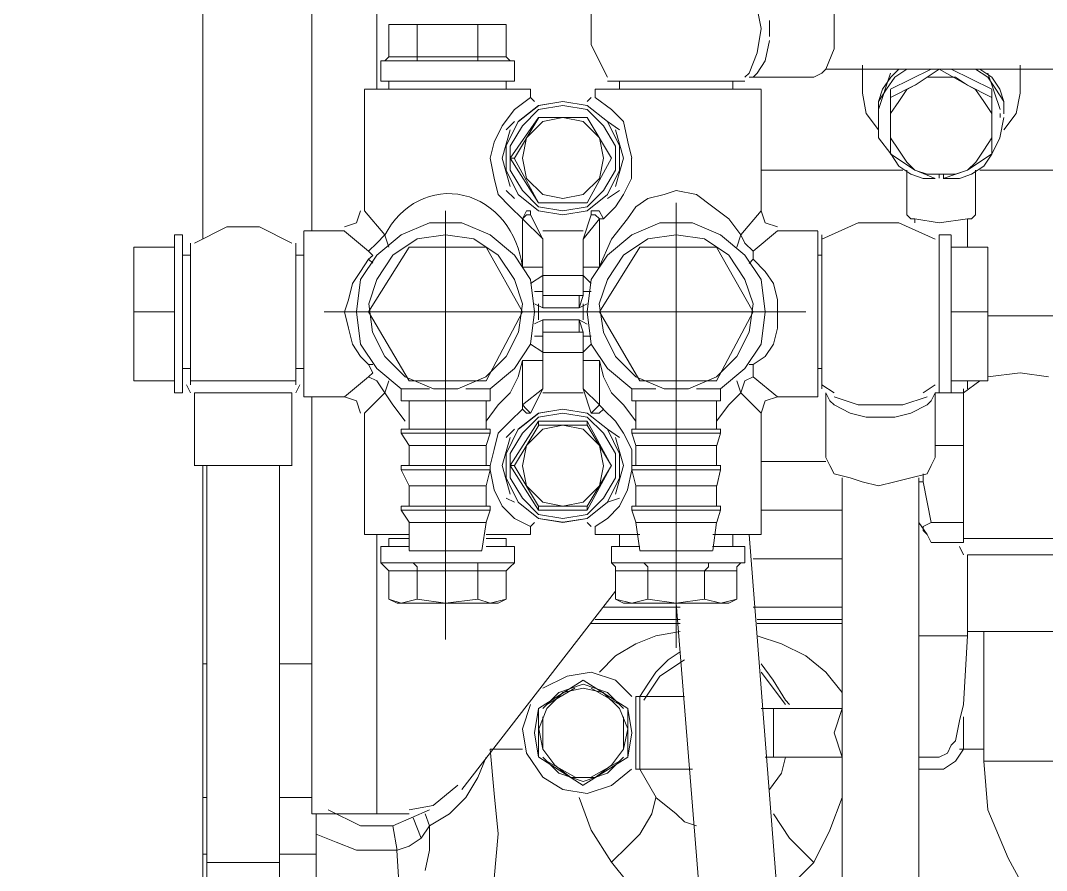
# Model space of a CAD drawing. Header units: inches. Extents: x 16065 to 240872, y 14603 to 37076.
# Drawn here: x 30943.5 to 31120.6, y 19294.2 to 19440.9 of the extents above; entities that cross this region are included whole.
import ezdxf

# ---------------------------------------------------------------- set-up
doc = ezdxf.new("R2010")
doc.units = ezdxf.units.IN
doc.header["$MEASUREMENT"] = 0
doc.layers.add('1', color=3, linetype='Continuous')
doc.layers.add('Dim', color=6, linetype='Continuous', lineweight=13)

# ---------------------------------------------------------------- blocks, each defined once
blk = doc.blocks.new('5')
at = {"layer": '1', "lineweight": 9}
for p, q in [((225.45896, -21.79106), (225.45896, -21.64755)), ((225.47611, -21.73518), (225.47611, -21.7898)), ((225.48627, -21.73835), (225.48627, -21.76757)), ((225.5466, -21.75804), (225.54597, -21.75488)), ((225.55803, -21.75487), (225.55803, -21.75803)), ((225.51992, -21.76058), (225.51992, -21.7555)), ((225.48945, -21.7574), (225.48817, -21.7574)), ((225.48817, -21.7574), (225.49009, -21.7574)), ((225.48818, -21.7574), (225.48818, -21.76248)), ((225.50532, -21.7574), (225.48945, -21.7574)), ((225.49009, -21.7574), (225.49261, -21.7574)), ((225.49261, -21.7574), (225.49261, -21.76248)), ((225.49261, -21.7574), (225.49707, -21.7574)), ((225.49707, -21.7574), (225.50214, -21.7574)), ((225.50214, -21.7574), (225.50214, -21.76248)), ((225.50214, -21.7574), (225.50405, -21.7574)), ((225.50405, -21.7574), (225.50659, -21.7574)), ((225.50659, -21.7574), (225.50532, -21.7574)), ((225.50659, -21.7574), (225.50659, -21.76248)), ((225.54597, -21.76185), (225.5466, -21.75804)), ((225.54788, -21.75804), (225.54788, -21.75677)), ((225.54788, -21.7593), (225.54788, -21.75804)), ((225.55804, -21.75804), (225.55804, -21.76122)), ((225.52247, -21.76566), (225.51992, -21.76058)), ((225.54788, -21.75993), (225.54724, -21.76312)), ((225.55804, -21.76122), (225.55677, -21.76438)), ((225.48817, -21.76248), (225.48754, -21.76311)), ((225.50659, -21.76247), (225.48817, -21.76247)), ((225.49261, -21.76311), (225.49261, -21.76248)), ((225.50214, -21.76248), (225.50214, -21.76311)), ((225.50723, -21.76311), (225.5066, -21.76248)), ((225.5447, -21.76501), (225.54597, -21.76185)), ((225.48754, -21.76311), (225.4869, -21.76311)), ((225.4869, -21.76311), (225.4869, -21.7663)), ((225.4869, -21.76311), (225.50787, -21.76311)), ((225.49198, -21.76311), (225.49261, -21.76311)), ((225.50214, -21.76311), (225.50214, -21.76311)), ((225.50787, -21.76311), (225.50723, -21.76311)), ((225.50787, -21.76311), (225.50787, -21.7663)), ((225.54724, -21.76312), (225.54597, -21.76501)), ((225.55677, -21.76438), (225.55612, -21.76502)), ((225.6641, -21.76439), (225.55677, -21.76439)), ((225.56248, -21.76376), (225.56248, -21.76629)), ((225.56248, -21.76439), (225.56248, -21.76566)), ((225.56629, -21.76439), (225.56629, -21.76439)), ((225.57328, -21.76439), (225.56692, -21.76755)), ((225.5682, -21.76439), (225.56693, -21.76566)), ((225.56947, -21.76438), (225.56756, -21.76567)), ((225.57074, -21.76693), (225.57454, -21.76438)), ((225.57454, -21.76438), (225.579, -21.76693)), ((225.57454, -21.76439), (225.57454, -21.76439)), ((225.5828, -21.76756), (225.57644, -21.7644)), ((225.58025, -21.76439), (225.58217, -21.76566)), ((225.5828, -21.76567), (225.58089, -21.76438)), ((225.58344, -21.76439), (225.58344, -21.76439)), ((225.58724, -21.76629), (225.58724, -21.76376)), ((225.58724, -21.76566), (225.58724, -21.76439)), ((225.50787, -21.76629), (225.4869, -21.76629)), ((225.48818, -21.76629), (225.48818, -21.76756)), ((225.50659, -21.76629), (225.50659, -21.76756)), ((225.54406, -21.76629), (225.52246, -21.76629)), ((225.52437, -21.76629), (225.52437, -21.76756)), ((225.54215, -21.76629), (225.54215, -21.76756)), ((225.54406, -21.76566), (225.5447, -21.76502)), ((225.54532, -21.76565), (225.54469, -21.76565)), ((225.5447, -21.76502), (225.5447, -21.76502)), ((225.5447, -21.76566), (225.55487, -21.76566)), ((225.5447, -21.76566), (225.5447, -21.76566)), ((225.54597, -21.76501), (225.54532, -21.76565)), ((225.55612, -21.76502), (225.55487, -21.76565)), ((225.56248, -21.76566), (225.56248, -21.76694)), ((225.56248, -21.76629), (225.56248, -21.76756)), ((225.56692, -21.76502), (225.565, -21.77073)), ((225.56693, -21.76566), (225.56566, -21.76755)), ((225.56756, -21.76567), (225.56628, -21.76756)), ((225.57266, -21.76565), (225.57074, -21.76693)), ((225.57454, -21.76565), (225.57266, -21.76565)), ((225.5771, -21.76565), (225.57454, -21.76565)), ((225.579, -21.76693), (225.5771, -21.76565)), ((225.58408, -21.77073), (225.58216, -21.76502)), ((225.58217, -21.76566), (225.58344, -21.76755)), ((225.58407, -21.76756), (225.5828, -21.76567)), ((225.58724, -21.76693), (225.58724, -21.76565)), ((225.58724, -21.76756), (225.58724, -21.76629)), ((225.48435, -21.76756), (225.51041, -21.76756)), ((225.48436, -21.78662), (225.48436, -21.76757)), ((225.48436, -21.76757), (225.48436, -21.78662)), ((225.51041, -21.76756), (225.51041, -21.76885)), ((225.52056, -21.76884), (225.52056, -21.76755)), ((225.52056, -21.76755), (225.52056, -21.76884)), ((225.5466, -21.76756), (225.52056, -21.76756)), ((225.5466, -21.78662), (225.5466, -21.76757)), ((225.5466, -21.76757), (225.5466, -21.78662)), ((225.56248, -21.76819), (225.56248, -21.76692)), ((225.56566, -21.76755), (225.56501, -21.76947)), ((225.56628, -21.76756), (225.56501, -21.76946)), ((225.56692, -21.76884), (225.57073, -21.76694)), ((225.56692, -21.77771), (225.56692, -21.76757)), ((225.56946, -21.76757), (225.56819, -21.76946)), ((225.57073, -21.76693), (225.56946, -21.76757)), ((225.58281, -21.76883), (225.579, -21.76693)), ((225.579, -21.76693), (225.58025, -21.76757)), ((225.58025, -21.76757), (225.58154, -21.76946)), ((225.5828, -21.77771), (225.5828, -21.76757)), ((225.58344, -21.76755), (225.58469, -21.76947)), ((225.5847, -21.76946), (225.58407, -21.76756)), ((225.58724, -21.76819), (225.58724, -21.76692)), ((225.50787, -21.77073), (225.51041, -21.76884)), ((225.51041, -21.76884), (225.51104, -21.76947)), ((225.51041, -21.76884), (225.51041, -21.76884)), ((225.51547, -21.76946), (225.51168, -21.7701)), ((225.51548, -21.76947), (225.51169, -21.77011)), ((225.51929, -21.7701), (225.51547, -21.76946)), ((225.5193, -21.77011), (225.51548, -21.76947)), ((225.51929, -21.76946), (225.51992, -21.76883)), ((225.52309, -21.77074), (225.52055, -21.76884)), ((225.52056, -21.76884), (225.52056, -21.76884)), ((225.5631, -21.77137), (225.56248, -21.76819)), ((225.56501, -21.76946), (225.56501, -21.77138)), ((225.56501, -21.76947), (225.56501, -21.77139)), ((225.56819, -21.76946), (225.56692, -21.77138)), ((225.58154, -21.76946), (225.58281, -21.77138)), ((225.58469, -21.76947), (225.58469, -21.77139)), ((225.5847, -21.77138), (225.5847, -21.76946)), ((225.58662, -21.77137), (225.58724, -21.76819)), ((225.50595, -21.77328), (225.50787, -21.77073)), ((225.51168, -21.7701), (225.50849, -21.77263)), ((225.51169, -21.77011), (225.5085, -21.77264)), ((225.51168, -21.77074), (225.50914, -21.77329)), ((225.51547, -21.7701), (225.51168, -21.77074)), ((225.51929, -21.77074), (225.51547, -21.7701)), ((225.52246, -21.77263), (225.51929, -21.7701)), ((225.52183, -21.77329), (225.51929, -21.77074)), ((225.52247, -21.77264), (225.5193, -21.77011)), ((225.52501, -21.77263), (225.52309, -21.77074)), ((225.50849, -21.77263), (225.50659, -21.77646)), ((225.50659, -21.77392), (225.50787, -21.77264)), ((225.50722, -21.77836), (225.51168, -21.77201)), ((225.50787, -21.77837), (225.51169, -21.772)), ((225.51232, -21.77264), (225.50976, -21.77517)), ((225.51168, -21.77201), (225.51929, -21.77201)), ((225.51168, -21.77201), (225.51547, -21.77201)), ((225.51168, -21.77201), (225.51168, -21.77201)), ((225.51547, -21.77201), (225.51232, -21.77264)), ((225.51929, -21.77201), (225.51547, -21.77201)), ((225.51864, -21.77264), (225.51547, -21.77201)), ((225.52121, -21.77517), (225.51864, -21.77264)), ((225.5231, -21.77837), (225.51929, -21.77201)), ((225.51929, -21.77201), (225.5231, -21.77837)), ((225.51929, -21.77201), (225.51929, -21.77201)), ((225.52437, -21.77646), (225.52246, -21.77263)), ((225.52438, -21.77392), (225.52247, -21.77264)), ((225.52565, -21.77582), (225.52501, -21.77263)), ((225.56502, -21.77392), (225.5631, -21.77137)), ((225.56501, -21.77138), (225.56501, -21.77201)), ((225.56501, -21.77517), (225.56501, -21.77201)), ((225.56692, -21.77138), (225.56692, -21.7733)), ((225.58281, -21.77138), (225.58281, -21.7733)), ((225.5847, -21.77201), (225.58407, -21.77517)), ((225.58408, -21.77201), (225.58408, -21.77137)), ((225.5847, -21.77392), (225.58662, -21.77137)), ((225.50468, -21.77584), (225.50595, -21.77328)), ((225.50723, -21.77392), (225.50595, -21.77837)), ((225.50914, -21.77329), (225.50722, -21.77647)), ((225.52375, -21.77647), (225.52183, -21.77329)), ((225.525, -21.77837), (225.52374, -21.77392)), ((225.56692, -21.7733), (225.56692, -21.77518)), ((225.5828, -21.77518), (225.5828, -21.7733)), ((225.50405, -21.77837), (225.50468, -21.77584)), ((225.50976, -21.77517), (225.50914, -21.77837)), ((225.52183, -21.77837), (225.52121, -21.77517)), ((225.52628, -21.77837), (225.52565, -21.77582)), ((225.56693, -21.7777), (225.56501, -21.77517)), ((225.56692, -21.77518), (225.56819, -21.77709)), ((225.58153, -21.77709), (225.5828, -21.77518)), ((225.58407, -21.77517), (225.5828, -21.77772)), ((225.50659, -21.77646), (225.50659, -21.78026)), ((225.50722, -21.77647), (225.50722, -21.78026)), ((225.52375, -21.78026), (225.52375, -21.77647)), ((225.52437, -21.78026), (225.52437, -21.77646)), ((225.56819, -21.77709), (225.56946, -21.77899)), ((225.58026, -21.77899), (225.58153, -21.77709)), ((225.50405, -21.77837), (225.50469, -21.78153)), ((225.50595, -21.77837), (225.50723, -21.7828)), ((225.51168, -21.78536), (225.50722, -21.77836)), ((225.50723, -21.77837), (225.50787, -21.77837)), ((225.51168, -21.78536), (225.50786, -21.77836)), ((225.50914, -21.77837), (225.50976, -21.78154)), ((225.51928, -21.78537), (225.5231, -21.77837)), ((225.5231, -21.77837), (225.51928, -21.78537)), ((225.52121, -21.78154), (225.52183, -21.77837)), ((225.5231, -21.77837), (225.5231, -21.77837)), ((225.52374, -21.78279), (225.525, -21.77837)), ((225.52627, -21.78154), (225.52627, -21.77836)), ((225.57073, -21.78026), (225.56692, -21.77771)), ((225.5682, -21.77962), (225.56693, -21.7777)), ((225.56946, -21.77899), (225.57073, -21.78026)), ((225.57899, -21.78026), (225.5828, -21.77771)), ((225.57899, -21.78026), (225.58026, -21.77899)), ((225.5828, -21.77772), (225.58153, -21.77962)), ((225.50659, -21.78026), (225.50849, -21.78407)), ((225.50722, -21.78026), (225.50914, -21.78343)), ((225.52183, -21.78343), (225.52375, -21.78026)), ((225.52246, -21.78407), (225.52437, -21.78026)), ((225.5466, -21.78026), (225.56884, -21.78026)), ((225.5701, -21.78088), (225.5682, -21.77962)), ((225.56947, -21.78026), (225.56947, -21.78724)), ((225.56947, -21.78724), (225.56947, -21.78026)), ((225.57073, -21.78026), (225.57265, -21.78089)), ((225.57074, -21.78025), (225.57391, -21.78154)), ((225.579, -21.78026), (225.57518, -21.78155)), ((225.57709, -21.78089), (225.57899, -21.78026)), ((225.58153, -21.77962), (225.57963, -21.78088)), ((225.58025, -21.78026), (225.58025, -21.78724)), ((225.58025, -21.78724), (225.58025, -21.78026)), ((225.58089, -21.78026), (225.64249, -21.78026)), ((225.50469, -21.78153), (225.50532, -21.78408)), ((225.50976, -21.78154), (225.51232, -21.78409)), ((225.51864, -21.78409), (225.52121, -21.78154)), ((225.525, -21.78407), (225.52627, -21.78154)), ((225.572, -21.78154), (225.5701, -21.78088)), ((225.57391, -21.78154), (225.572, -21.78154)), ((225.57265, -21.78089), (225.57455, -21.78089)), ((225.57454, -21.78088), (225.57454, -21.78153)), ((225.57455, -21.78089), (225.57709, -21.78089)), ((225.57519, -21.78154), (225.57519, -21.78088)), ((225.57772, -21.78154), (225.57519, -21.78154)), ((225.57963, -21.78088), (225.57772, -21.78154)), ((225.50787, -21.7847), (225.5066, -21.78343)), ((225.50914, -21.78343), (225.51168, -21.78598)), ((225.51929, -21.78598), (225.52183, -21.78343)), ((225.52437, -21.78343), (225.52246, -21.7847)), ((225.53327, -21.78343), (225.53135, -21.78409)), ((225.53645, -21.78408), (225.53328, -21.78342)), ((225.50532, -21.78408), (225.50722, -21.78598)), ((225.50849, -21.78407), (225.51168, -21.78662)), ((225.50849, -21.78408), (225.51168, -21.78663)), ((225.51929, -21.78536), (225.51168, -21.78536)), ((225.51547, -21.78536), (225.51168, -21.78536)), ((225.51168, -21.78536), (225.51168, -21.78536)), ((225.51232, -21.78409), (225.51547, -21.7847)), ((225.51547, -21.7847), (225.51864, -21.78409)), ((225.51547, -21.78537), (225.51928, -21.78537)), ((225.51929, -21.78662), (225.52246, -21.78407)), ((225.51929, -21.78663), (225.52246, -21.78408)), ((225.51929, -21.78536), (225.51929, -21.78536)), ((225.52375, -21.78599), (225.525, -21.78407)), ((225.52881, -21.7847), (225.52691, -21.78598)), ((225.53135, -21.78409), (225.52881, -21.7847)), ((225.53899, -21.78599), (225.53645, -21.78408)), ((225.4831, -21.78852), (225.48373, -21.78663)), ((225.48754, -21.79042), (225.48437, -21.78663)), ((225.50722, -21.78598), (225.50913, -21.7879)), ((225.50914, -21.78789), (225.50976, -21.78663)), ((225.50976, -21.78724), (225.50914, -21.78789)), ((225.50976, -21.78663), (225.51041, -21.78663)), ((225.51041, -21.78724), (225.50976, -21.78724)), ((225.51041, -21.78662), (225.51041, -21.78723)), ((225.51233, -21.79106), (225.51041, -21.78724)), ((225.51168, -21.78598), (225.51547, -21.78663)), ((225.51168, -21.78662), (225.51547, -21.78724)), ((225.51168, -21.78663), (225.51548, -21.78724)), ((225.51547, -21.78663), (225.51929, -21.78598)), ((225.51547, -21.78724), (225.51929, -21.78662)), ((225.51548, -21.78724), (225.51929, -21.78663)), ((225.5212, -21.78662), (225.51991, -21.78662)), ((225.51992, -21.78663), (225.51992, -21.78724)), ((225.51992, -21.78724), (225.52056, -21.78724)), ((225.52056, -21.78724), (225.52121, -21.78789)), ((225.52183, -21.78789), (225.5212, -21.78662)), ((225.52183, -21.78789), (225.52375, -21.78599)), ((225.52691, -21.78598), (225.52564, -21.78788)), ((225.54151, -21.78789), (225.53899, -21.78599)), ((225.54343, -21.79042), (225.5466, -21.78662)), ((225.5466, -21.78662), (225.54724, -21.78852)), ((225.5701, -21.78789), (225.56947, -21.78724)), ((225.58025, -21.78724), (225.57963, -21.78789)), ((225.48119, -21.78916), (225.4831, -21.78852)), ((225.49454, -21.78852), (225.49008, -21.79042)), ((225.49961, -21.78852), (225.49454, -21.78852)), ((225.50405, -21.79042), (225.49961, -21.78852)), ((225.51232, -21.79105), (225.50913, -21.78789)), ((225.50913, -21.78789), (225.50913, -21.7955)), ((225.50913, -21.78789), (225.50913, -21.78789)), ((225.51992, -21.78724), (225.51865, -21.79106)), ((225.51865, -21.79106), (225.52121, -21.7879)), ((225.52121, -21.79549), (225.52121, -21.78788)), ((225.52121, -21.78789), (225.52183, -21.78789)), ((225.52564, -21.78788), (225.5231, -21.79106)), ((225.52628, -21.79042), (225.53072, -21.78852)), ((225.53072, -21.78852), (225.5358, -21.78852)), ((225.5358, -21.78852), (225.54024, -21.79042)), ((225.54343, -21.79042), (225.54151, -21.78789)), ((225.54724, -21.78852), (225.54914, -21.78915)), ((225.56184, -21.78853), (225.55613, -21.79106)), ((225.5682, -21.78853), (225.56184, -21.78853)), ((225.57391, -21.79106), (225.5682, -21.78853)), ((225.57073, -21.78789), (225.5701, -21.78789)), ((225.57454, -21.78853), (225.57073, -21.78789)), ((225.57073, -21.78853), (225.57073, -21.7879)), ((225.579, -21.78789), (225.57454, -21.78853)), ((225.57963, -21.78789), (225.579, -21.78789)), ((225.579, -21.79233), (225.579, -21.7879)), ((225.45578, -21.79042), (225.45451, -21.79042)), ((225.45451, -21.79042), (225.45451, -21.81519)), ((225.45578, -21.79042), (225.45578, -21.81519)), ((225.46276, -21.78915), (225.45768, -21.7917)), ((225.46785, -21.78915), (225.46276, -21.78915)), ((225.47294, -21.7917), (225.46785, -21.78915)), ((225.47484, -21.78979), (225.48119, -21.78979)), ((225.48119, -21.78979), (225.47484, -21.78979)), ((225.47484, -21.81581), (225.47484, -21.7898)), ((225.48119, -21.7898), (225.485, -21.79297)), ((225.49008, -21.79042), (225.48627, -21.7936)), ((225.48627, -21.79171), (225.48754, -21.79042)), ((225.48753, -21.79043), (225.48818, -21.79233)), ((225.49708, -21.79042), (225.49262, -21.79105)), ((225.50152, -21.79105), (225.49708, -21.79042)), ((225.50788, -21.7936), (225.50405, -21.79042)), ((225.51232, -21.78979), (225.51865, -21.78979)), ((225.52246, -21.7936), (225.52628, -21.79042)), ((225.53327, -21.79042), (225.52881, -21.79105)), ((225.53771, -21.79105), (225.53327, -21.79042)), ((225.54024, -21.79042), (225.54406, -21.7936)), ((225.54343, -21.79042), (225.54278, -21.79232)), ((225.54406, -21.79169), (225.54343, -21.79042)), ((225.54533, -21.79298), (225.54914, -21.78979)), ((225.54914, -21.78979), (225.55548, -21.78979)), ((225.55549, -21.78979), (225.54915, -21.78979)), ((225.55549, -21.81581), (225.55549, -21.7898)), ((225.55613, -21.81456), (225.55613, -21.79042)), ((225.57644, -21.79042), (225.57454, -21.79042)), ((225.57454, -21.79042), (225.57454, -21.81456)), ((225.57454, -21.8152), (225.57454, -21.79043)), ((225.57644, -21.79043), (225.57644, -21.8152)), ((225.45705, -21.81391), (225.45705, -21.79169)), ((225.47358, -21.81391), (225.47358, -21.79169)), ((225.485, -21.79297), (225.48627, -21.79171)), ((225.49262, -21.79105), (225.4888, -21.7936)), ((225.50531, -21.7936), (225.50152, -21.79105)), ((225.51232, -21.79549), (225.51232, -21.79105)), ((225.51865, -21.79549), (225.51865, -21.79107)), ((225.5231, -21.79106), (225.5212, -21.79549)), ((225.52881, -21.79105), (225.525, -21.7936)), ((225.54153, -21.7936), (225.53771, -21.79105)), ((225.54533, -21.79297), (225.54406, -21.79169)), ((225.44817, -21.81328), (225.44817, -21.79233)), ((225.45451, -21.79233), (225.44817, -21.79233)), ((225.45705, -21.79361), (225.45578, -21.79361)), ((225.47484, -21.79361), (225.47358, -21.79361)), ((225.48627, -21.7936), (225.48372, -21.79742)), ((225.49135, -21.79233), (225.485, -21.80249)), ((225.485, -21.79297), (225.48565, -21.79362)), ((225.48565, -21.79362), (225.485, -21.79423)), ((225.4888, -21.7936), (225.48628, -21.79742)), ((225.50342, -21.79233), (225.49135, -21.79233)), ((225.50913, -21.80249), (225.50342, -21.79232)), ((225.50787, -21.79742), (225.50531, -21.7936)), ((225.51041, -21.79742), (225.50788, -21.7936)), ((225.51992, -21.79742), (225.52246, -21.7936)), ((225.52755, -21.79233), (225.52121, -21.80249)), ((225.525, -21.7936), (225.52247, -21.79742)), ((225.53961, -21.79233), (225.52755, -21.79233)), ((225.54533, -21.80249), (225.53961, -21.79232)), ((225.54405, -21.79742), (225.54153, -21.7936)), ((225.54406, -21.7936), (225.5466, -21.79742)), ((225.54533, -21.79361), (225.54533, -21.79297)), ((225.54533, -21.79424), (225.54533, -21.79361)), ((225.55613, -21.79361), (225.55549, -21.79361)), ((225.57454, -21.79361), (225.57454, -21.79361)), ((225.57644, -21.79233), (225.58217, -21.79233)), ((225.58216, -21.79233), (225.58216, -21.81328)), ((225.485, -21.79423), (225.48373, -21.79615)), ((225.485, -21.79423), (225.48565, -21.79486)), ((225.5447, -21.79487), (225.54532, -21.79424)), ((225.54533, -21.79422), (225.54723, -21.79614)), ((225.48373, -21.79615), (225.48246, -21.79805)), ((225.50913, -21.79549), (225.51232, -21.79549)), ((225.51041, -21.79805), (225.51233, -21.79676)), ((225.51231, -21.79677), (225.51865, -21.79677)), ((225.51232, -21.79549), (225.51232, -21.79678)), ((225.51232, -21.79677), (225.51232, -21.79993)), ((225.51232, -21.79677), (225.51232, -21.79677)), ((225.51865, -21.79549), (225.52121, -21.79549)), ((225.51865, -21.79677), (225.51865, -21.79549)), ((225.51992, -21.79805), (225.51865, -21.79676)), ((225.51865, -21.79677), (225.51865, -21.79993)), ((225.51865, -21.79677), (225.51865, -21.79677)), ((225.54723, -21.79614), (225.54852, -21.79806)), ((225.48246, -21.79805), (225.48183, -21.80058)), ((225.48372, -21.79742), (225.4831, -21.80248)), ((225.48628, -21.79742), (225.48501, -21.80123)), ((225.50913, -21.80123), (225.50787, -21.79742)), ((225.51103, -21.80248), (225.51041, -21.79742)), ((225.51929, -21.80248), (225.51992, -21.79742)), ((225.52247, -21.79742), (225.5212, -21.80123)), ((225.54532, -21.80123), (225.54405, -21.79742)), ((225.5466, -21.79742), (225.54723, -21.80248)), ((225.54852, -21.79806), (225.54914, -21.80059)), ((225.51104, -21.79931), (225.51231, -21.79931)), ((225.51865, -21.79994), (225.51232, -21.79994)), ((225.51232, -21.79994), (225.51232, -21.80186)), ((225.51232, -21.80186), (225.51232, -21.79994)), ((225.51802, -21.79994), (225.51802, -21.80186)), ((225.51865, -21.79994), (225.51802, -21.80186)), ((225.51865, -21.79931), (225.51992, -21.79931)), ((225.48183, -21.80058), (225.48119, -21.80249)), ((225.48501, -21.80123), (225.48563, -21.80566)), ((225.5085, -21.80566), (225.50913, -21.80123)), ((225.51104, -21.80123), (225.51231, -21.80186)), ((225.51168, -21.80375), (225.51168, -21.80122)), ((225.51232, -21.80123), (225.51232, -21.80123)), ((225.51802, -21.80186), (225.51929, -21.80122)), ((225.51865, -21.80123), (225.51865, -21.80376)), ((225.5212, -21.80123), (225.52183, -21.80566)), ((225.54469, -21.80566), (225.54532, -21.80123)), ((225.54914, -21.80059), (225.54914, -21.80249)), ((225.45451, -21.80249), (225.44817, -21.80249)), ((225.48119, -21.80249), (225.48183, -21.80504)), ((225.4831, -21.80248), (225.48372, -21.80756)), ((225.485, -21.80249), (225.49136, -21.81328)), ((225.50342, -21.81328), (225.50913, -21.80249)), ((225.51041, -21.80756), (225.51103, -21.80248)), ((225.51232, -21.80186), (225.51803, -21.80186)), ((225.51802, -21.80186), (225.51802, -21.80186)), ((225.51992, -21.80756), (225.51929, -21.80248)), ((225.52121, -21.80249), (225.52755, -21.81328)), ((225.53961, -21.81328), (225.54533, -21.80249)), ((225.54723, -21.80248), (225.5466, -21.80756)), ((225.54914, -21.80249), (225.54914, -21.80504)), ((225.57644, -21.80249), (225.58217, -21.80249)), ((225.61773, -21.80312), (225.58216, -21.80312)), ((225.51232, -21.80375), (225.51104, -21.80438)), ((225.51802, -21.80375), (225.51231, -21.80375)), ((225.51232, -21.80375), (225.51232, -21.80567)), ((225.51232, -21.80567), (225.51232, -21.80375)), ((225.51232, -21.80439), (225.51232, -21.80439)), ((225.51802, -21.80567), (225.51802, -21.80375)), ((225.51802, -21.80375), (225.51865, -21.80567)), ((225.51802, -21.80375), (225.51802, -21.80375)), ((225.51929, -21.80439), (225.51802, -21.80376)), ((225.48183, -21.80504), (225.48246, -21.80757)), ((225.48563, -21.80566), (225.48753, -21.8095)), ((225.5066, -21.8095), (225.5085, -21.80566)), ((225.51232, -21.80629), (225.51104, -21.80629)), ((225.51865, -21.80567), (225.51231, -21.80567)), ((225.51232, -21.80884), (225.51232, -21.80567)), ((225.51865, -21.80884), (225.51865, -21.80567)), ((225.51992, -21.80629), (225.51865, -21.80629)), ((225.52183, -21.80566), (225.52374, -21.8095)), ((225.5428, -21.8095), (225.54469, -21.80566)), ((225.54914, -21.80504), (225.54852, -21.80757)), ((225.48246, -21.80757), (225.48373, -21.8095)), ((225.48372, -21.80756), (225.48627, -21.81137)), ((225.50788, -21.81137), (225.51041, -21.80756)), ((225.51041, -21.80757), (225.51233, -21.80883)), ((225.51992, -21.80757), (225.51865, -21.80883)), ((225.52246, -21.81137), (225.51992, -21.80756)), ((225.5466, -21.80756), (225.54406, -21.81137)), ((225.54852, -21.80757), (225.54723, -21.8095)), ((225.48373, -21.8095), (225.485, -21.81075)), ((225.48753, -21.8095), (225.49072, -21.81266)), ((225.50341, -21.81266), (225.5066, -21.8095)), ((225.51232, -21.80883), (225.51232, -21.81011)), ((225.51865, -21.80884), (225.51232, -21.80884)), ((225.51232, -21.80884), (225.51232, -21.80884)), ((225.51865, -21.81012), (225.51865, -21.80884)), ((225.51865, -21.80884), (225.51865, -21.80884)), ((225.52374, -21.8095), (225.52691, -21.81266)), ((225.53961, -21.81266), (225.5428, -21.8095)), ((225.54723, -21.8095), (225.54533, -21.81075)), ((225.45705, -21.81138), (225.45578, -21.81138)), ((225.47484, -21.81138), (225.47358, -21.81138)), ((225.48564, -21.81074), (225.485, -21.81074)), ((225.485, -21.81075), (225.48565, -21.81203)), ((225.48627, -21.81137), (225.49008, -21.81456)), ((225.50405, -21.81456), (225.50788, -21.81137)), ((225.50849, -21.81267), (225.50913, -21.81012)), ((225.50913, -21.81708), (225.50913, -21.8101)), ((225.51232, -21.81011), (225.50913, -21.81011)), ((225.51232, -21.81456), (225.51232, -21.81011)), ((225.52121, -21.81011), (225.51865, -21.81011)), ((225.51865, -21.81011), (225.51865, -21.81456)), ((225.52183, -21.81266), (225.52121, -21.81011)), ((225.52121, -21.81011), (225.52121, -21.81709)), ((225.52628, -21.81456), (225.52246, -21.81137)), ((225.54406, -21.81137), (225.54024, -21.81456)), ((225.54533, -21.81074), (225.5447, -21.81074)), ((225.54533, -21.81075), (225.54533, -21.81203)), ((225.55613, -21.81138), (225.55549, -21.81138)), ((225.57454, -21.81138), (225.57454, -21.81138)), ((225.48119, -21.81581), (225.485, -21.81267)), ((225.48565, -21.81203), (225.485, -21.81267)), ((225.485, -21.81266), (225.48627, -21.81328)), ((225.49072, -21.81266), (225.49516, -21.81456)), ((225.49897, -21.81456), (225.50341, -21.81266)), ((225.50723, -21.8152), (225.50849, -21.81267)), ((225.5231, -21.81519), (225.52183, -21.81266)), ((225.52691, -21.81266), (225.53135, -21.81456)), ((225.53519, -21.81456), (225.53961, -21.81266)), ((225.54406, -21.81328), (225.54533, -21.81267)), ((225.54533, -21.81203), (225.54533, -21.81267)), ((225.54533, -21.81267), (225.54914, -21.81581)), ((225.58724, -21.81203), (225.58216, -21.81267)), ((225.59169, -21.81267), (225.58724, -21.81203)), ((225.45451, -21.81328), (225.44817, -21.81328)), ((225.45705, -21.8152), (225.45642, -21.81391)), ((225.47358, -21.81328), (225.45705, -21.81328)), ((225.47421, -21.81391), (225.47358, -21.8152)), ((225.48627, -21.81328), (225.48754, -21.81519)), ((225.48754, -21.81519), (225.48817, -21.81328)), ((225.49454, -21.81456), (225.49009, -21.81456)), ((225.49009, -21.81456), (225.49009, -21.81645)), ((225.49135, -21.81328), (225.50342, -21.81328)), ((225.49516, -21.81456), (225.49897, -21.81456)), ((225.50023, -21.81456), (225.50405, -21.81456)), ((225.50405, -21.81456), (225.50405, -21.81645)), ((225.50913, -21.81709), (225.51232, -21.81456)), ((225.51232, -21.81456), (225.5104, -21.81837)), ((225.51865, -21.81455), (225.52121, -21.81708)), ((225.51992, -21.81837), (225.51865, -21.81455)), ((225.53009, -21.81456), (225.52628, -21.81456)), ((225.52628, -21.81456), (225.52628, -21.81645)), ((225.52755, -21.81328), (225.53962, -21.81328)), ((225.53135, -21.81456), (225.53519, -21.81456)), ((225.53645, -21.81456), (225.54024, -21.81456)), ((225.54024, -21.81456), (225.54024, -21.81645)), ((225.54279, -21.81328), (225.54343, -21.8152)), ((225.54343, -21.8152), (225.54406, -21.81328)), ((225.55613, -21.81391), (225.55805, -21.8152)), ((225.572, -21.8152), (225.57392, -21.81391)), ((225.57644, -21.81328), (225.58217, -21.81328)), ((225.58089, -21.81328), (225.57835, -21.8152)), ((225.57835, -21.83868), (225.57835, -21.81456)), ((225.579, -21.81456), (225.579, -21.81327)), ((225.45451, -21.8152), (225.45578, -21.8152)), ((225.45768, -21.8152), (225.47294, -21.8152)), ((225.45769, -21.8152), (225.45769, -21.82662)), ((225.47294, -21.8152), (225.47294, -21.82662)), ((225.47484, -21.81581), (225.48119, -21.81581)), ((225.48119, -21.81581), (225.47484, -21.81581)), ((225.47611, -21.81581), (225.47611, -21.88125)), ((225.48309, -21.81645), (225.48119, -21.81582)), ((225.48436, -21.81837), (225.48753, -21.8152)), ((225.48754, -21.8152), (225.48881, -21.81707)), ((225.50532, -21.81707), (225.50723, -21.8152)), ((225.51865, -21.8152), (225.51231, -21.8152)), ((225.525, -21.81709), (225.5231, -21.81519)), ((225.54153, -21.81707), (225.54343, -21.8152)), ((225.54343, -21.8152), (225.5466, -21.81836)), ((225.54723, -21.81645), (225.54914, -21.81581)), ((225.54914, -21.81581), (225.55548, -21.81581)), ((225.54915, -21.81581), (225.55549, -21.81581)), ((225.55676, -21.8152), (225.55676, -21.82534)), ((225.55738, -21.81644), (225.55676, -21.8152)), ((225.55804, -21.81581), (225.55804, -21.81581)), ((225.56184, -21.81708), (225.55805, -21.81582)), ((225.57265, -21.81581), (225.56882, -21.81708)), ((225.57265, -21.81581), (225.57265, -21.81581)), ((225.57328, -21.81646), (225.57391, -21.8152)), ((225.57391, -21.8152), (225.57391, -21.82534)), ((225.57454, -21.8152), (225.57392, -21.8152)), ((225.57644, -21.8152), (225.57454, -21.8152)), ((225.57835, -21.8152), (225.57643, -21.8152)), ((225.48373, -21.81837), (225.48309, -21.81645)), ((225.48881, -21.81707), (225.49071, -21.81964)), ((225.50405, -21.81645), (225.49008, -21.81645)), ((225.49135, -21.81645), (225.49135, -21.8209)), ((225.50342, -21.81645), (225.50342, -21.8209)), ((225.50342, -21.81964), (225.50532, -21.81707)), ((225.50722, -21.81965), (225.50913, -21.81773)), ((225.50913, -21.81773), (225.50913, -21.81708)), ((225.50913, -21.81708), (225.50978, -21.81773)), ((225.50913, -21.81774), (225.50978, -21.81837)), ((225.50978, -21.81773), (225.5104, -21.81837)), ((225.51547, -21.81774), (225.51168, -21.81837)), ((225.51548, -21.81774), (225.51169, -21.81837)), ((225.51929, -21.81837), (225.51547, -21.81774)), ((225.5193, -21.81837), (225.51548, -21.81774)), ((225.52056, -21.81773), (225.51992, -21.81837)), ((225.52121, -21.81708), (225.52056, -21.81773)), ((225.52183, -21.81774), (225.5212, -21.81709)), ((225.5212, -21.81837), (225.52183, -21.81774)), ((225.52374, -21.81963), (225.52182, -21.81774)), ((225.52692, -21.81964), (225.525, -21.81709)), ((225.54024, -21.81645), (225.52628, -21.81645)), ((225.52691, -21.81645), (225.52691, -21.8209)), ((225.53961, -21.81645), (225.53961, -21.8209)), ((225.53961, -21.81964), (225.54153, -21.81707)), ((225.5466, -21.81836), (225.54723, -21.81645)), ((225.55805, -21.81708), (225.55738, -21.81644)), ((225.56057, -21.81836), (225.55805, -21.81708)), ((225.56501, -21.81708), (225.56184, -21.81708)), ((225.56882, -21.81708), (225.56501, -21.81708)), ((225.5701, -21.81836), (225.57266, -21.81707)), ((225.57266, -21.81707), (225.57328, -21.81646)), ((225.48436, -21.83743), (225.48436, -21.81837)), ((225.48436, -21.81837), (225.48436, -21.83743)), ((225.51168, -21.81837), (225.50849, -21.8209)), ((225.51169, -21.81837), (225.5085, -21.8209)), ((225.51168, -21.81902), (225.50914, -21.82153)), ((225.50978, -21.81837), (225.5104, -21.81837)), ((225.51041, -21.81837), (225.51041, -21.81837)), ((225.51547, -21.81837), (225.51168, -21.81902)), ((225.51929, -21.81902), (225.51547, -21.81837)), ((225.52246, -21.8209), (225.51929, -21.81837)), ((225.52183, -21.82153), (225.51929, -21.81902)), ((225.52247, -21.8209), (225.5193, -21.81837)), ((225.51991, -21.81837), (225.5212, -21.81837)), ((225.51992, -21.81837), (225.51992, -21.81837)), ((225.5466, -21.83743), (225.5466, -21.81837)), ((225.5466, -21.81837), (225.5466, -21.83743)), ((225.5631, -21.81902), (225.56057, -21.81836)), ((225.56501, -21.81902), (225.5631, -21.81902)), ((225.56501, -21.81901), (225.56755, -21.81901)), ((225.56755, -21.81901), (225.5701, -21.81836)), ((225.50405, -21.8209), (225.49009, -21.8209)), ((225.49009, -21.8209), (225.49009, -21.82153)), ((225.50405, -21.8209), (225.50405, -21.82153)), ((225.50532, -21.82153), (225.50722, -21.81965)), ((225.50849, -21.8209), (225.50659, -21.82474)), ((225.50659, -21.82219), (225.50787, -21.8209)), ((225.50722, -21.8266), (225.51168, -21.81965)), ((225.50787, -21.82661), (225.51169, -21.82027)), ((225.51232, -21.8209), (225.50976, -21.82343)), ((225.51168, -21.81964), (225.51168, -21.82028)), ((225.51168, -21.81965), (225.51547, -21.81965)), ((225.51168, -21.82027), (225.51929, -21.82027)), ((225.51547, -21.82027), (225.51232, -21.8209)), ((225.51547, -21.81964), (225.51929, -21.81964)), ((225.51864, -21.8209), (225.51547, -21.82027)), ((225.52121, -21.82343), (225.51864, -21.8209)), ((225.51929, -21.82028), (225.51929, -21.81964)), ((225.51929, -21.81964), (225.5231, -21.82662)), ((225.51929, -21.82027), (225.5231, -21.82662)), ((225.52437, -21.82474), (225.52246, -21.8209)), ((225.52438, -21.82218), (225.52247, -21.8209)), ((225.52501, -21.82153), (225.52374, -21.81963)), ((225.54025, -21.8209), (225.52628, -21.8209)), ((225.52628, -21.8209), (225.52628, -21.82153)), ((225.54024, -21.8209), (225.54024, -21.82153)), ((225.49008, -21.82154), (225.50405, -21.82154)), ((225.49009, -21.82154), (225.49136, -21.82343)), ((225.50405, -21.82154), (225.50342, -21.82343)), ((225.50469, -21.82408), (225.50532, -21.82153)), ((225.50723, -21.82219), (225.50595, -21.82661)), ((225.50914, -21.82153), (225.50722, -21.82473)), ((225.52375, -21.82473), (225.52183, -21.82153)), ((225.525, -21.82661), (225.52374, -21.82218)), ((225.52628, -21.82406), (225.52501, -21.82153)), ((225.52628, -21.82154), (225.54024, -21.82154)), ((225.52628, -21.82154), (225.52691, -21.82343)), ((225.54024, -21.82154), (225.53962, -21.82343)), ((225.50342, -21.82344), (225.49135, -21.82344)), ((225.49135, -21.82344), (225.49135, -21.8266)), ((225.50342, -21.82344), (225.50342, -21.8266)), ((225.50405, -21.82661), (225.50469, -21.82408)), ((225.50976, -21.82343), (225.50914, -21.82662)), ((225.52183, -21.82662), (225.52121, -21.82343)), ((225.52628, -21.82661), (225.52628, -21.82406)), ((225.53961, -21.82344), (225.52691, -21.82344)), ((225.52691, -21.82344), (225.52691, -21.8266)), ((225.53961, -21.82344), (225.53961, -21.8266)), ((225.57835, -21.82344), (225.57391, -21.82344)), ((225.50659, -21.82474), (225.50659, -21.82851)), ((225.50722, -21.82473), (225.50722, -21.82851)), ((225.52375, -21.82851), (225.52375, -21.82473)), ((225.52437, -21.82851), (225.52437, -21.82474)), ((225.5574, -21.82661), (225.55676, -21.82535)), ((225.57391, -21.82535), (225.57328, -21.82661)), ((225.47294, -21.82661), (225.45768, -21.82661)), ((225.45896, -21.97903), (225.45896, -21.82662)), ((225.45959, -21.94156), (225.45959, -21.82661)), ((225.47103, -21.94156), (225.47103, -21.82661)), ((225.49008, -21.82726), (225.50405, -21.82726)), ((225.50405, -21.82661), (225.49009, -21.82661)), ((225.49009, -21.82661), (225.49009, -21.82726)), ((225.49009, -21.82726), (225.49136, -21.82979)), ((225.50405, -21.82726), (225.50342, -21.82979)), ((225.50405, -21.82661), (225.50405, -21.82726)), ((225.50405, -21.82726), (225.50469, -21.83042)), ((225.50595, -21.82661), (225.50723, -21.83108)), ((225.51168, -21.8336), (225.50722, -21.8266)), ((225.50723, -21.82661), (225.50787, -21.82661)), ((225.51168, -21.83297), (225.50786, -21.82661)), ((225.50914, -21.82662), (225.50976, -21.82978)), ((225.51928, -21.83361), (225.5231, -21.82661)), ((225.5231, -21.82661), (225.51928, -21.83298)), ((225.52121, -21.82978), (225.52183, -21.82662)), ((225.5231, -21.82661), (225.5231, -21.82661)), ((225.52374, -21.83108), (225.525, -21.82661)), ((225.52564, -21.83043), (225.52629, -21.82727)), ((225.54025, -21.82661), (225.52628, -21.82661)), ((225.52628, -21.82661), (225.52628, -21.82726)), ((225.52628, -21.82726), (225.54024, -21.82726)), ((225.52628, -21.82726), (225.52691, -21.82979)), ((225.54024, -21.82726), (225.53962, -21.82979)), ((225.54024, -21.82661), (225.54024, -21.82726)), ((225.5466, -21.82598), (225.55677, -21.82598)), ((225.55805, -21.8279), (225.5574, -21.82661)), ((225.57328, -21.82661), (225.57266, -21.8279)), ((225.50659, -21.82851), (225.50849, -21.83233)), ((225.50722, -21.82851), (225.50914, -21.83171)), ((225.52183, -21.83171), (225.52375, -21.82851)), ((225.52246, -21.83233), (225.52437, -21.82851)), ((225.56057, -21.82851), (225.55805, -21.8279)), ((225.55932, -21.82851), (225.55932, -21.89835)), ((225.56247, -21.82914), (225.56057, -21.82851)), ((225.5701, -21.82851), (225.56755, -21.82914)), ((225.57266, -21.8279), (225.5701, -21.82851)), ((225.57136, -21.82851), (225.57136, -21.89835)), ((225.572, -21.8279), (225.572, -21.82914)), ((225.50342, -21.82978), (225.49135, -21.82978)), ((225.49135, -21.82978), (225.49135, -21.83296)), ((225.50342, -21.82978), (225.50342, -21.83296)), ((225.50469, -21.83042), (225.50596, -21.83297)), ((225.50976, -21.82978), (225.51232, -21.83233)), ((225.51864, -21.83233), (225.52121, -21.82978)), ((225.52437, -21.83298), (225.52564, -21.83043)), ((225.53961, -21.82978), (225.52691, -21.82978)), ((225.52691, -21.82978), (225.52691, -21.83296)), ((225.53961, -21.82978), (225.53961, -21.83296)), ((225.56501, -21.82977), (225.56247, -21.82914)), ((225.56755, -21.82914), (225.56501, -21.82977)), ((225.572, -21.82914), (225.57136, -21.82914)), ((225.572, -21.82914), (225.57265, -21.83233)), ((225.50787, -21.83233), (225.5066, -21.83172)), ((225.50914, -21.83171), (225.51168, -21.83426)), ((225.51929, -21.83426), (225.52183, -21.83171)), ((225.52437, -21.83172), (225.52246, -21.83233)), ((225.49008, -21.8336), (225.50405, -21.8336)), ((225.50405, -21.83297), (225.49009, -21.83297)), ((225.49009, -21.83297), (225.49009, -21.83361)), ((225.49009, -21.8336), (225.49136, -21.8355)), ((225.50405, -21.8336), (225.50342, -21.8355)), ((225.50405, -21.83297), (225.50405, -21.83361)), ((225.50596, -21.83297), (225.50788, -21.83489)), ((225.50849, -21.83233), (225.51168, -21.83489)), ((225.50849, -21.83233), (225.51168, -21.83488)), ((225.51929, -21.83297), (225.51168, -21.83297)), ((225.51168, -21.8336), (225.51168, -21.83297)), ((225.51547, -21.8336), (225.51168, -21.8336)), ((225.51232, -21.83233), (225.51547, -21.83298)), ((225.51547, -21.83298), (225.51864, -21.83233)), ((225.51547, -21.83361), (225.51928, -21.83361)), ((225.51929, -21.83489), (225.52246, -21.83233)), ((225.51929, -21.83488), (225.52246, -21.83233)), ((225.51929, -21.8336), (225.51929, -21.83297)), ((225.52247, -21.83488), (225.52437, -21.83298)), ((225.54025, -21.83297), (225.52628, -21.83297)), ((225.52628, -21.83297), (225.52628, -21.83361)), ((225.52628, -21.8336), (225.54024, -21.8336)), ((225.52628, -21.8336), (225.52691, -21.8355)), ((225.54024, -21.8336), (225.53962, -21.8355)), ((225.54024, -21.83297), (225.54024, -21.83361)), ((225.55932, -21.8336), (225.5466, -21.8336)), ((225.57265, -21.83233), (225.57328, -21.83551)), ((225.49135, -21.83995), (225.49135, -21.83551)), ((225.49135, -21.83551), (225.50342, -21.83551)), ((225.50342, -21.83551), (225.50277, -21.83995)), ((225.50788, -21.83489), (225.51041, -21.83614)), ((225.51104, -21.83551), (225.51041, -21.83614)), ((225.51168, -21.83426), (225.51547, -21.83489)), ((225.51168, -21.83488), (225.51547, -21.83551)), ((225.51168, -21.83489), (225.51548, -21.8355)), ((225.51547, -21.83489), (225.51929, -21.83426)), ((225.51547, -21.83551), (225.51929, -21.83488)), ((225.51548, -21.8355), (225.51929, -21.83489)), ((225.51992, -21.83614), (225.51929, -21.83551)), ((225.52056, -21.83614), (225.52247, -21.83488)), ((225.52755, -21.83995), (225.52691, -21.83551)), ((225.52691, -21.83551), (225.53961, -21.83551)), ((225.53961, -21.83551), (225.53899, -21.83995)), ((225.57136, -21.83551), (225.57265, -21.83742)), ((225.57201, -21.83614), (225.57328, -21.83551)), ((225.57835, -21.83551), (225.57328, -21.83551)), ((225.51041, -21.83614), (225.51041, -21.83743)), ((225.51041, -21.83614), (225.51041, -21.83614)), ((225.52056, -21.83743), (225.52056, -21.83614)), ((225.52056, -21.83614), (225.52056, -21.83743)), ((225.52056, -21.83614), (225.52056, -21.83614)), ((225.57201, -21.83679), (225.57201, -21.83614)), ((225.57265, -21.83742), (225.57201, -21.83679)), ((225.49135, -21.83743), (225.48437, -21.83743)), ((225.48627, -21.83743), (225.48627, -21.88123)), ((225.48818, -21.83805), (225.48818, -21.83933)), ((225.49135, -21.83805), (225.48818, -21.83805)), ((225.49009, -21.83805), (225.49009, -21.83805)), ((225.50342, -21.83805), (225.50659, -21.83805)), ((225.51041, -21.83743), (225.50343, -21.83743)), ((225.50469, -21.83805), (225.50469, -21.83805)), ((225.50659, -21.83805), (225.50659, -21.83933)), ((225.52755, -21.83743), (225.52057, -21.83743)), ((225.52437, -21.83743), (225.52437, -21.83933)), ((225.5466, -21.83743), (225.53899, -21.83743)), ((225.54215, -21.83743), (225.54215, -21.83933)), ((225.55042, -21.91045), (225.54469, -21.83743)), ((225.57265, -21.83743), (225.57328, -21.83867)), ((225.57328, -21.83868), (225.57835, -21.83868)), ((225.59613, -21.83805), (225.57834, -21.83805)), ((225.4869, -21.84185), (225.4869, -21.83932)), ((225.4869, -21.83932), (225.49136, -21.83932)), ((225.50278, -21.83996), (225.49136, -21.83996)), ((225.50342, -21.83932), (225.50788, -21.83932)), ((225.50787, -21.84185), (225.50787, -21.83932)), ((225.5231, -21.84185), (225.5231, -21.83932)), ((225.5231, -21.83932), (225.52755, -21.83932)), ((225.53898, -21.83996), (225.52754, -21.83996)), ((225.53898, -21.83932), (225.54405, -21.83932)), ((225.54406, -21.84185), (225.54406, -21.83932)), ((225.57835, -21.8406), (225.57772, -21.83931)), ((225.50787, -21.84185), (225.4869, -21.84185)), ((225.4869, -21.84185), (225.48754, -21.8425)), ((225.49198, -21.84185), (225.49261, -21.8425)), ((225.50214, -21.84185), (225.50214, -21.8425)), ((225.50723, -21.8425), (225.50787, -21.84185)), ((225.54406, -21.84185), (225.5231, -21.84185)), ((225.5231, -21.84185), (225.52374, -21.8425)), ((225.52819, -21.84185), (225.52882, -21.8425)), ((225.53834, -21.84185), (225.53834, -21.8425)), ((225.54343, -21.84185), (225.54278, -21.8425)), ((225.54533, -21.84122), (225.55931, -21.84122)), ((225.5955, -21.8406), (225.57899, -21.8406)), ((225.579, -21.8533), (225.579, -21.84059)), ((225.579, -21.8406), (225.579, -21.85266)), ((225.48754, -21.8425), (225.48817, -21.84313)), ((225.48818, -21.84758), (225.48818, -21.84313)), ((225.48818, -21.84313), (225.5066, -21.84313)), ((225.49261, -21.8425), (225.49261, -21.84313)), ((225.49261, -21.84758), (225.49261, -21.84313)), ((225.50214, -21.8425), (225.50214, -21.84313)), ((225.50214, -21.84758), (225.50214, -21.84313)), ((225.50659, -21.84758), (225.50659, -21.84313)), ((225.5066, -21.84313), (225.50723, -21.8425)), ((225.52374, -21.8425), (225.52374, -21.84313)), ((225.52374, -21.84758), (225.52374, -21.84313)), ((225.52374, -21.84313), (225.5428, -21.84313)), ((225.52882, -21.8425), (225.52882, -21.84313)), ((225.52882, -21.84758), (225.52882, -21.84313)), ((225.53834, -21.8425), (225.53771, -21.84313)), ((225.53771, -21.84758), (225.53771, -21.84313)), ((225.54278, -21.8425), (225.54278, -21.84313)), ((225.54279, -21.84758), (225.54279, -21.84313)), ((225.52374, -21.84631), (225.49961, -21.87743)), ((225.48817, -21.84757), (225.48945, -21.84821)), ((225.49009, -21.84821), (225.48818, -21.84758)), ((225.48945, -21.84821), (225.50531, -21.84821)), ((225.49262, -21.84758), (225.49009, -21.84821)), ((225.49708, -21.84821), (225.49262, -21.84758)), ((225.50215, -21.84758), (225.49708, -21.84821)), ((225.50406, -21.84821), (225.50214, -21.84758)), ((225.5066, -21.84758), (225.50406, -21.84821)), ((225.50532, -21.84821), (225.50659, -21.84757)), ((225.52629, -21.84821), (225.52374, -21.84758)), ((225.52375, -21.84757), (225.525, -21.84821)), ((225.525, -21.84821), (225.54151, -21.84821)), ((225.52881, -21.84758), (225.52629, -21.84821)), ((225.53327, -21.84821), (225.52881, -21.84758)), ((225.53771, -21.84758), (225.53327, -21.84821)), ((225.53834, -21.91173), (225.53327, -21.84821)), ((225.54025, -21.84821), (225.53771, -21.84758)), ((225.54279, -21.84758), (225.54025, -21.84821)), ((225.54152, -21.84821), (225.54279, -21.84757)), ((225.5339, -21.84884), (225.52183, -21.84884)), ((225.55932, -21.84884), (225.54533, -21.84884)), ((225.51992, -21.85138), (225.5339, -21.85138)), ((225.5339, -21.85075), (225.52056, -21.85075)), ((225.55932, -21.85075), (225.54598, -21.85075)), ((225.54598, -21.85138), (225.55932, -21.85138)), ((225.5339, -21.85265), (225.53009, -21.85331)), ((225.5955, -21.85265), (225.57899, -21.85265)), ((225.58153, -21.85265), (225.58153, -21.87295)), ((225.52692, -21.85455), (225.52375, -21.85647)), ((225.53009, -21.85331), (225.52692, -21.85455)), ((225.54977, -21.85455), (225.54598, -21.85331)), ((225.55359, -21.85647), (225.54977, -21.85455)), ((225.57136, -21.8533), (225.57899, -21.8533)), ((225.57835, -21.86408), (225.57899, -21.85331)), ((225.52375, -21.85647), (225.52121, -21.85902)), ((225.5339, -21.85584), (225.53198, -21.85709)), ((225.55676, -21.85902), (225.55359, -21.85647)), ((225.45959, -21.85773), (225.45897, -21.85773)), ((225.47611, -21.85773), (225.47103, -21.85773)), ((225.53198, -21.85709), (225.53009, -21.85901)), ((225.53455, -21.85709), (225.53072, -21.85964)), ((225.5485, -21.86027), (225.54659, -21.85772)), ((225.51613, -21.85965), (225.51231, -21.86155)), ((225.51992, -21.85902), (225.51613, -21.85965)), ((225.52374, -21.86026), (225.51992, -21.85902)), ((225.53072, -21.85964), (225.52819, -21.86343)), ((225.53009, -21.85901), (225.52882, -21.8609)), ((225.55042, -21.86409), (225.54659, -21.85901)), ((225.55932, -21.86218), (225.55676, -21.85902)), ((225.51168, -21.86472), (225.51864, -21.86027)), ((225.51865, -21.8609), (225.51485, -21.86219)), ((225.51865, -21.86026), (225.52565, -21.86471)), ((225.52246, -21.86219), (225.51865, -21.8609)), ((225.52628, -21.86281), (225.52374, -21.86026)), ((225.52882, -21.8609), (225.52754, -21.86282)), ((225.55042, -21.86343), (225.5485, -21.86027)), ((225.51485, -21.86219), (225.51233, -21.86472)), ((225.51738, -21.86155), (225.51294, -21.8641)), ((225.51548, -21.86218), (225.51294, -21.86471)), ((225.51865, -21.86155), (225.51548, -21.86218)), ((225.52182, -21.86218), (225.51865, -21.86155)), ((225.52437, -21.86409), (225.51991, -21.86154)), ((225.52438, -21.86471), (225.52182, -21.86218)), ((225.525, -21.86472), (225.52246, -21.86219)), ((225.52691, -21.86281), (225.52755, -21.86281)), ((225.52691, -21.87425), (225.52691, -21.86282)), ((225.52755, -21.86281), (225.52755, -21.87424)), ((225.53455, -21.86281), (225.52755, -21.86281)), ((225.52755, -21.86281), (225.53455, -21.86281)), ((225.51041, -21.86409), (225.50914, -21.8679)), ((225.52819, -21.86343), (225.52819, -21.86343)), ((225.55105, -21.86409), (225.55042, -21.86343)), ((225.57772, -21.86663), (225.57835, -21.86408)), ((225.51103, -21.86853), (225.51168, -21.86472)), ((225.51168, -21.87235), (225.51168, -21.86471)), ((225.51294, -21.86471), (225.51169, -21.86791)), ((225.51232, -21.866), (225.51232, -21.87108)), ((225.52565, -21.86791), (225.52438, -21.86471)), ((225.525, -21.87108), (225.525, -21.866)), ((225.52565, -21.86471), (225.52628, -21.86853)), ((225.52565, -21.86472), (225.52565, -21.87235)), ((225.5466, -21.86472), (225.55931, -21.86472)), ((225.54851, -21.86472), (225.54851, -21.87235)), ((225.55932, -21.86472), (225.55805, -21.86853)), ((225.57835, -21.86854), (225.57835, -21.86601)), ((225.5771, -21.86979), (225.57772, -21.86663)), ((225.50914, -21.8679), (225.50976, -21.8717)), ((225.51168, -21.87235), (225.51103, -21.86853)), ((225.51169, -21.86791), (225.51231, -21.87107)), ((225.52501, -21.87107), (225.52565, -21.86791)), ((225.52628, -21.86853), (225.52565, -21.87235)), ((225.55805, -21.86853), (225.55932, -21.87235)), ((225.57835, -21.87109), (225.57835, -21.86854)), ((225.57582, -21.87171), (225.57643, -21.87045)), ((225.57643, -21.87045), (225.5771, -21.86979)), ((225.50215, -21.87552), (225.50342, -21.87234)), ((225.50405, -21.87108), (225.50913, -21.87108)), ((225.5047, -21.87806), (225.50405, -21.87108)), ((225.50976, -21.8717), (225.51233, -21.87551)), ((225.51865, -21.87678), (225.51169, -21.87235)), ((225.51231, -21.87107), (225.51421, -21.87362)), ((225.51232, -21.87235), (225.51486, -21.87487)), ((225.52565, -21.87235), (225.51865, -21.87677)), ((225.52247, -21.87487), (225.52499, -21.87235)), ((225.52309, -21.87362), (225.52501, -21.87107)), ((225.54724, -21.87235), (225.55932, -21.87235)), ((225.55042, -21.87235), (225.54977, -21.87487)), ((225.57265, -21.87235), (225.57136, -21.87235)), ((225.57136, -21.87235), (225.57265, -21.87235)), ((225.57265, -21.87235), (225.57328, -21.87235)), ((225.57265, -21.87235), (225.57328, -21.87235)), ((225.57328, -21.87235), (225.57453, -21.87235)), ((225.57453, -21.87235), (225.57582, -21.87171)), ((225.57709, -21.87296), (225.57835, -21.87109)), ((225.57772, -21.87108), (225.58153, -21.87108)), ((225.51295, -21.87296), (225.51739, -21.87551)), ((225.51421, -21.87362), (225.51675, -21.87552)), ((225.51992, -21.87551), (225.52438, -21.87296)), ((225.52057, -21.87552), (225.52309, -21.87362)), ((225.5752, -21.87425), (225.57709, -21.87296)), ((225.5936, -21.87296), (225.58153, -21.87296)), ((225.58153, -21.87296), (225.58216, -21.88061)), ((225.50023, -21.8787), (225.50215, -21.87552)), ((225.51233, -21.87551), (225.51548, -21.87743)), ((225.51486, -21.87487), (225.51865, -21.87616)), ((225.51675, -21.87552), (225.52057, -21.87552)), ((225.51865, -21.87616), (225.52247, -21.87487)), ((225.52309, -21.87678), (225.52627, -21.87425)), ((225.52755, -21.87425), (225.5269, -21.87425)), ((225.53581, -21.87425), (225.52755, -21.87425)), ((225.52755, -21.87425), (225.53581, -21.87425)), ((225.52755, -21.87425), (225.52755, -21.87425)), ((225.5301, -21.8787), (225.52755, -21.87426)), ((225.54977, -21.87487), (225.54788, -21.87743)), ((225.57265, -21.87425), (225.57136, -21.87425)), ((225.57136, -21.87425), (225.57265, -21.87425)), ((225.57265, -21.87425), (225.5752, -21.87425)), ((225.49515, -21.87995), (225.49898, -21.87677)), ((225.51929, -21.87806), (225.52309, -21.87678)), ((225.45896, -21.8787), (225.45959, -21.8787)), ((225.47103, -21.8787), (225.47611, -21.8787)), ((225.49769, -21.88123), (225.50023, -21.8787)), ((225.50532, -21.8844), (225.5047, -21.87806)), ((225.51548, -21.87743), (225.51929, -21.87806)), ((225.51802, -21.8787), (225.51992, -21.88379)), ((225.53009, -21.8787), (225.52946, -21.88123)), ((225.53328, -21.88123), (225.53009, -21.8787)), ((225.5574, -21.88378), (225.55931, -21.8787)), ((225.47864, -21.88061), (225.48373, -21.88314)), ((225.48881, -21.88314), (225.49454, -21.88061)), ((225.49135, -21.88061), (225.49515, -21.87995)), ((225.49454, -21.88061), (225.49454, -21.88061)), ((225.58216, -21.88061), (225.58535, -21.88822)), ((225.47611, -21.88124), (225.49135, -21.88124)), ((225.47674, -21.88124), (225.47674, -21.91998)), ((225.49326, -21.88504), (225.49199, -21.88187)), ((225.49389, -21.88123), (225.49454, -21.88313)), ((225.49454, -21.88313), (225.49769, -21.88123)), ((225.52946, -21.88123), (225.52755, -21.88442)), ((225.53455, -21.8825), (225.53328, -21.88123)), ((225.55105, -21.88504), (225.54851, -21.88125)), ((225.48373, -21.88314), (225.48881, -21.88314)), ((225.48881, -21.88313), (225.48945, -21.88697)), ((225.49326, -21.88504), (225.49453, -21.88312)), ((225.49453, -21.88312), (225.49453, -21.88696)), ((225.51992, -21.88379), (225.52309, -21.88884)), ((225.53645, -21.88313), (225.53455, -21.8825)), ((225.55487, -21.88886), (225.5574, -21.88378)), ((225.47674, -21.88441), (225.47991, -21.88567)), ((225.49136, -21.88631), (225.49326, -21.88504)), ((225.5047, -21.8914), (225.50532, -21.8844)), ((225.52755, -21.88442), (225.52565, -21.88631)), ((225.55486, -21.88886), (225.55105, -21.88504)), ((225.47991, -21.88567), (225.4831, -21.88696)), ((225.4831, -21.88696), (225.48627, -21.88696)), ((225.48627, -21.88696), (225.48944, -21.88696)), ((225.48944, -21.88696), (225.49008, -21.89775)), ((225.48945, -21.88696), (225.49136, -21.88631)), ((225.49453, -21.88696), (225.49389, -21.89012)), ((225.52565, -21.88631), (225.52309, -21.88884)), ((225.45959, -21.88758), (225.45897, -21.88758)), ((225.47674, -21.88758), (225.47103, -21.88758)), ((225.58535, -21.88822), (225.58916, -21.8952)), ((225.45959, -21.88886), (225.47104, -21.88886)), ((225.52309, -21.88884), (225.52565, -21.89203)), ((225.55233, -21.89139), (225.55487, -21.88886))]:
    blk.add_line(p, q, dxfattribs=at)
at = {"layer": '1', "color": 53, "lineweight": 0, "true_color": 0xece94f}
for p, q in [((225.53327, -21.78536), (225.53327, -21.8552)), ((225.49708, -21.78662), (225.49708, -21.85391)), ((225.47801, -21.80249), (225.55359, -21.80249))]:
    blk.add_line(p, q, dxfattribs=at)
at = {"layer": '1', "lineweight": 9}
blk.add_ellipse((225.49756, -21.79729), major_axis=(0, 0.01336), ratio=0.874097, start_param=-1.436557, end_param=1.031834, dxfattribs=at)

msp = doc.modelspace()

# ---------------------------------------------------------------- linework, layer by layer
msp.add_open_spline([(19700.7453, 21216.29254), (20897.07389, 20708.05365), (22824.48941, 19850.93499), (26868.44058, 18287.01634), (30516.36333, 17530.31409), (35462.14712, 17530.31409), (39099.37122, 17545.28939), (41523.6453, 17530.19254)], degree=3, knots=[0, 0, 0, 0, 3.550687011, 7.088547091, 10.454405696, 13.763203424, 20.37636341, 20.37636341, 20.37636341, 20.37636341])

# ---------------------------------------------------------------- block references
at = {"layer": 'Dim', "xscale": 1100, "yscale": 1100, "zscale": 1100}
msp.add_blockref('5', (-217029.94002, 43373.34849), dxfattribs=at)

doc.saveas('drawing.dxf')
